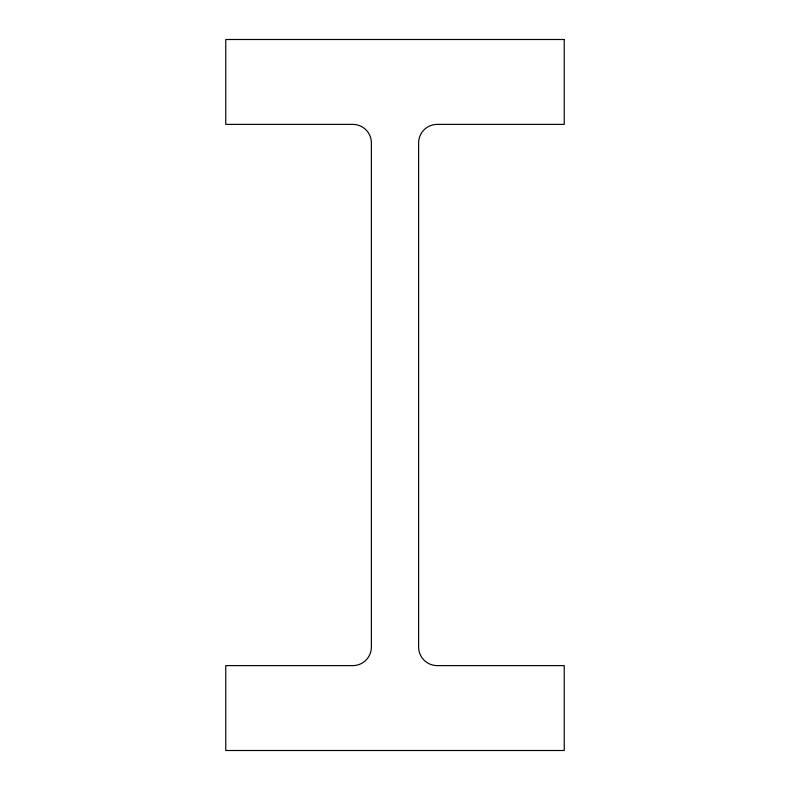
<?xml version="1.0" encoding="UTF-8"?>
<svg xmlns="http://www.w3.org/2000/svg" width="790" height="790" viewBox="0 0 790 790"><rect width="100%" height="100%" fill="white"/><g stroke="black" fill="none" stroke-linecap="round" stroke-linejoin="round"><path stroke-width="1.19" d="M564.238 39.5L225.762 39.5L225.762 124.385L352.844 124.385A18.535 18.535 0 0 1 371.379 142.921L371.379 647.079A18.535 18.535 0 0 1 352.844 665.615L225.762 665.615L225.762 750.5L564.238 750.5L564.238 665.615L437.156 665.615A18.535 18.535 0 0 1 418.621 647.079L418.621 142.921A18.535 18.535 0 0 1 437.156 124.385L564.238 124.385L564.238 39.5"/></g></svg>
